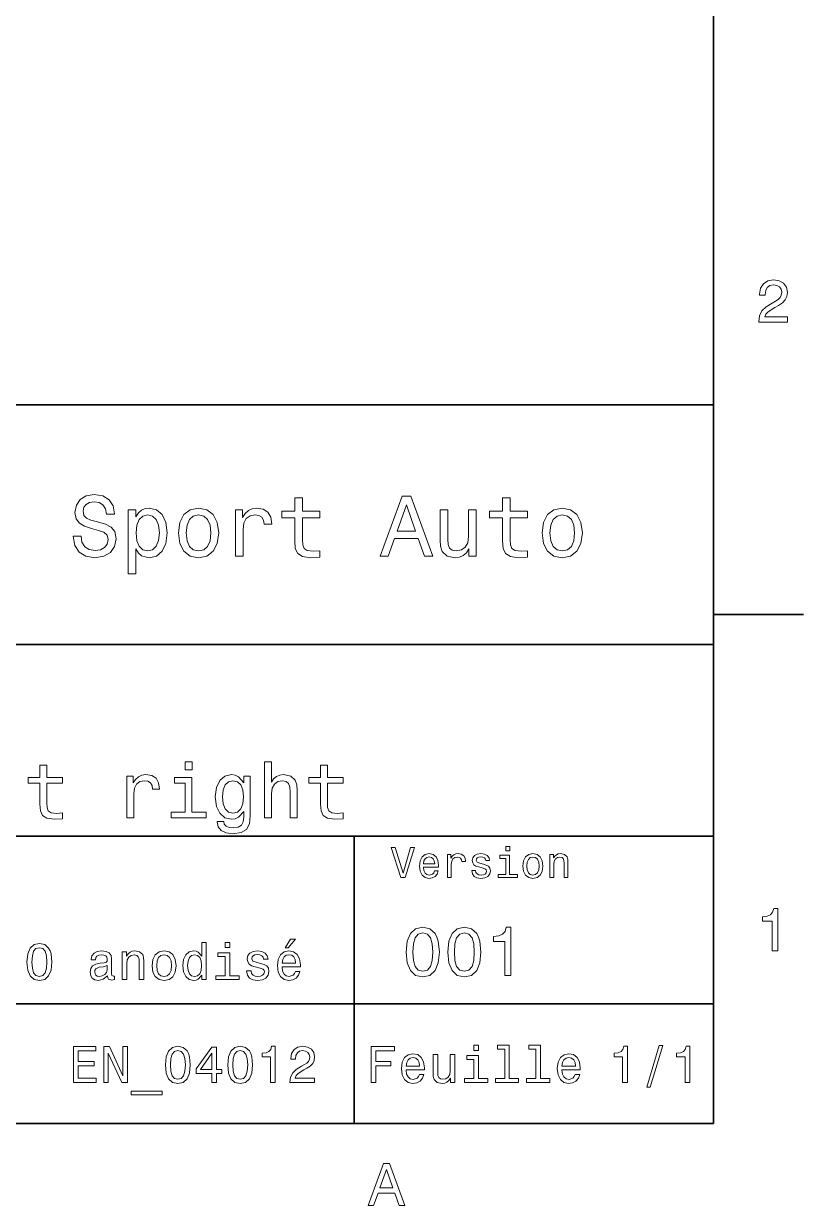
# Model space of a CAD drawing. Extents: x -898 to 594, y 0 to 420.
# Drawn here: x 526.4 to 591.5, y 3.2 to 101.8 of the extents above; entities that cross this region are included whole.
import ezdxf

# ---------------------------------------------------------------- set-up
doc = ezdxf.new("R2010")
doc.units = 0

msp = doc.modelspace()

# ---------------------------------------------------------------- linework, layer by layer
at = {"color": 7, "lineweight": 35}
for p, q in [((584, 10), (584, 410)), ((394, 70), (584, 70)), ((584, 70), (584, 10)), ((459, 50), (584, 50)), ((459, 34), (584, 34)), ((554, 10), (554, 34)), ((459, 20), (584, 20)), ((10, 10), (584, 10)), ((394, 10), (584, 10))]:
    msp.add_line(p, q, dxfattribs=at)
at = {"color": 7, "lineweight": 35, "ltscale": 0.1875}
msp.add_line((584, 52.5), (591.5, 52.5), dxfattribs=at)
at = {"color": 7, "lineweight": 13}
for points in [[(587.76947, 76.916786), (590.175049, 76.916786), (590.175049, 77.350502), (588.273804, 77.350502), (588.3797, 77.587532), (588.561218, 77.784218), (589.121033, 78.142288), (589.418579, 78.293587), (589.751465, 78.510445), (589.988464, 78.762604), (590.124634, 79.060158), (590.175049, 79.398056), (590.089355, 79.821686), (589.852295, 80.154541), (589.489197, 80.366356), (589.020203, 80.442001), (588.536011, 80.35627), (588.167847, 80.119232), (587.930847, 79.740997), (587.850159, 79.241714), (587.850159, 79.171112), (588.309082, 79.171112), (588.309082, 79.211456), (588.354492, 79.554398), (588.490662, 79.806557), (588.70752, 79.967941), (588.994934, 80.023415), (589.287476, 79.972984), (589.504333, 79.846901), (589.645569, 79.650215), (589.695984, 79.403099), (589.660645, 79.171112), (589.564819, 78.974426), (589.403442, 78.802956), (589.18158, 78.651657), (588.884033, 78.490273), (588.389771, 78.177589), (588.041809, 77.844742), (587.835022, 77.441284), (587.76947, 76.931915)], [(531.20459, 59.030979), (530.549011, 59.030979), (530.693115, 58.267288), (531.053345, 57.70533), (531.608093, 57.366714), (532.357361, 57.244236), (533.099426, 57.359509), (533.654175, 57.67651), (534.007202, 58.17363), (534.136902, 58.82925), (534.028809, 59.420029), (533.726257, 59.801872), (533.236328, 60.054031), (532.580688, 60.241352), (532.018738, 60.378242), (531.651306, 60.536743), (531.442383, 60.767288), (531.377502, 61.127522), (531.442383, 61.451729), (531.6297, 61.696686), (531.917847, 61.862389), (532.314148, 61.920029), (532.71759, 61.84798), (533.034607, 61.653458), (533.24353, 61.32925), (533.34436, 60.889767), (534, 60.889767), (534, 60.904179), (533.884766, 61.581409), (533.546143, 62.085732), (533.013, 62.402737), (532.292542, 62.510807), (531.644104, 62.402737), (531.139771, 62.100143), (530.815552, 61.631844), (530.700317, 61.026657), (530.793945, 60.486309), (531.067749, 60.118874), (531.5, 59.873917), (532.090759, 59.6866), (532.674377, 59.520893), (533.113831, 59.362389), (533.380432, 59.131844), (533.47406, 58.757202), (533.387634, 58.375359), (533.164246, 58.087173), (532.825684, 57.907059), (532.386169, 57.849422), (531.89624, 57.928673), (531.521606, 58.159222), (531.283875, 58.533859)], [(549.050415, 60.579971), (549.050415, 58.64193), (549.093628, 58.015129), (549.29541, 57.582851), (549.698853, 57.330688), (550.383301, 57.244236), (551.132568, 57.280258), (551.132568, 57.827808), (550.585022, 57.78458), (550.087891, 57.842216), (549.82135, 58.022331), (549.706055, 58.324928), (549.684448, 58.75), (549.684448, 60.579971), (551.132568, 60.579971), (551.132568, 61.120316), (549.684448, 61.120316), (549.684448, 62.251438), (549.050415, 62.251438), (549.050415, 61.120316), (547.955322, 61.120316), (547.955322, 60.579971)], [(556.175781, 57.381123), (556.838623, 57.381123), (557.364563, 58.850864), (559.360229, 58.850864), (559.886169, 57.381123), (560.563416, 57.381123), (558.733398, 62.388329), (557.998535, 62.388329)], [(566.399109, 60.579971), (566.399109, 58.64193), (566.442383, 58.015129), (566.644104, 57.582851), (567.047546, 57.330688), (567.731995, 57.244236), (568.481262, 57.280258), (568.481262, 57.827808), (567.933716, 57.78458), (567.436584, 57.842216), (567.170044, 58.022331), (567.054749, 58.324928), (567.033142, 58.75), (567.033142, 60.579971), (568.481262, 60.579971), (568.481262, 61.120316), (567.033142, 61.120316), (567.033142, 62.251438), (566.399109, 62.251438), (566.399109, 61.120316), (565.304016, 61.120316), (565.304016, 60.579971)], [(535.786743, 60.652016), (535.786743, 61.25), (535.152771, 61.25), (535.152771, 55.882565), (535.786743, 55.882565), (535.786743, 57.971901), (536.010071, 57.633286), (536.262268, 57.409943), (536.89624, 57.244236), (537.501465, 57.381123), (537.976929, 57.791786), (538.286743, 58.440201), (538.402039, 59.319164), (538.286743, 60.190922), (537.976929, 60.839336), (537.501465, 61.242794), (536.89624, 61.386887), (536.550415, 61.343658), (536.255066, 61.206772), (536.002869, 60.976223)], [(539.338623, 59.311958), (539.453918, 58.432995), (539.785278, 57.78458), (540.311279, 57.381123), (541.017273, 57.244236), (541.716125, 57.381123), (542.242065, 57.777374), (542.573486, 58.425793), (542.695984, 59.311958), (542.573486, 60.190922), (542.242065, 60.846542), (541.716125, 61.242794), (541.017273, 61.386887), (540.311279, 61.242794), (539.785278, 60.839336), (539.453918, 60.190922)], [(544.100891, 57.381123), (544.734863, 57.381123), (544.734863, 59.592937), (544.799683, 60.12608), (544.994263, 60.507923), (545.311218, 60.738472), (545.736328, 60.817722), (546.053345, 60.767288), (546.291077, 60.623199), (546.435181, 60.378242), (546.485596, 60.046829), (547.126831, 60.046829), (547.040344, 60.630402), (546.802612, 61.048271), (546.406372, 61.30043), (545.865967, 61.386887), (545.498535, 61.32925), (545.18158, 61.185158), (544.900574, 60.940201), (544.677246, 60.608788), (544.677246, 61.25), (544.100891, 61.25)], [(557.595093, 59.463257), (558.365967, 61.667866), (559.136902, 59.463257)], [(564.194519, 61.25), (563.560547, 61.25), (563.560547, 59.016571), (563.488464, 58.497837), (563.279541, 58.123196), (562.955322, 57.892651), (562.530273, 57.820602), (562.19165, 57.878242), (561.975525, 58.051151), (561.853027, 58.346542), (561.824219, 58.764408), (561.824219, 61.25), (561.190186, 61.25), (561.190186, 58.706772), (561.211792, 58.195244), (561.348694, 57.770172), (561.766541, 57.381123), (562.436584, 57.244236), (562.796814, 57.294666), (563.106628, 57.424351), (563.373169, 57.647694), (563.589355, 57.971901), (563.589355, 57.381123), (564.194519, 57.381123)], [(569.698853, 59.311958), (569.814087, 58.432995), (570.145508, 57.78458), (570.671448, 57.381123), (571.377502, 57.244236), (572.076355, 57.381123), (572.602295, 57.777374), (572.933716, 58.425793), (573.056152, 59.311958), (572.933716, 60.190922), (572.602295, 60.846542), (572.076355, 61.242794), (571.377502, 61.386887), (570.671448, 61.242794), (570.145508, 60.839336), (569.814087, 60.190922)], [(536.788208, 57.8134), (536.363098, 57.907059), (536.053345, 58.195244), (535.858765, 58.663544), (535.793945, 59.319164), (535.858765, 59.967579), (536.053345, 60.435879), (536.363098, 60.716858), (536.788208, 60.817722), (537.177246, 60.716858), (537.487061, 60.428673), (537.68158, 59.960373), (537.753601, 59.319164), (537.68158, 58.67075), (537.487061, 58.195244), (537.177246, 57.907059)], [(539.987061, 59.319164), (540.05188, 59.967579), (540.253601, 60.435879), (540.57782, 60.72406), (541.017273, 60.824928), (541.449585, 60.72406), (541.773804, 60.443081), (541.975525, 59.967579), (542.047546, 59.319164), (541.975525, 58.663544), (541.773804, 58.188038), (541.449585, 57.899853), (541.017273, 57.806194), (540.57782, 57.899853), (540.253601, 58.188038), (540.05188, 58.663544)], [(570.347229, 59.319164), (570.412109, 59.967579), (570.613831, 60.435879), (570.938049, 60.72406), (571.377502, 60.824928), (571.809814, 60.72406), (572.133972, 60.443081), (572.335693, 59.967579), (572.407776, 59.319164), (572.335693, 58.663544), (572.133972, 58.188038), (571.809814, 57.899853), (571.377502, 57.806194), (570.938049, 57.899853), (570.613831, 58.188038), (570.412109, 58.663544)], [(527.778076, 38.409222), (527.778076, 36.664986), (527.817017, 36.100864), (527.998535, 35.711815), (528.361694, 35.484871), (528.977661, 35.407059), (529.652039, 35.43948), (529.652039, 35.932274), (529.159241, 35.893372), (528.711792, 35.945244), (528.471924, 36.107349), (528.368164, 36.379681), (528.348694, 36.762245), (528.348694, 38.409222), (529.652039, 38.409222), (529.652039, 38.895531), (528.348694, 38.895531), (528.348694, 39.913544), (527.778076, 39.913544), (527.778076, 38.895531), (526.79248, 38.895531), (526.79248, 38.409222)], [(540.487061, 40.185879), (539.884033, 40.185879), (539.884033, 39.537464), (540.487061, 39.537464)], [(546.530273, 35.530258), (547.100891, 35.530258), (547.100891, 37.540344), (547.159241, 38.000721), (547.34729, 38.337894), (547.639038, 38.545387), (548.028076, 38.623199), (548.339355, 38.558357), (548.533875, 38.383286), (548.631104, 38.091499), (548.663574, 37.70245), (548.663574, 35.530258), (549.234131, 35.530258), (549.234131, 37.819164), (549.208191, 38.279537), (549.091492, 38.662102), (548.708923, 39.012245), (548.112366, 39.135445), (547.788208, 39.090057), (547.509338, 38.966858), (547.27594, 38.772331), (547.100891, 38.506485), (547.100891, 40.185879), (546.530273, 40.185879)], [(551.198853, 38.409222), (551.198853, 36.664986), (551.237732, 36.100864), (551.419312, 35.711815), (551.78241, 35.484871), (552.398438, 35.407059), (553.072754, 35.43948), (553.072754, 35.932274), (552.579956, 35.893372), (552.132568, 35.945244), (551.892639, 36.107349), (551.788879, 36.379681), (551.76947, 36.762245), (551.76947, 38.409222), (553.072754, 38.409222), (553.072754, 38.895531), (551.76947, 38.895531), (551.76947, 39.913544), (551.198853, 39.913544), (551.198853, 38.895531), (550.213257, 38.895531), (550.213257, 38.409222)], [(535.033875, 35.530258), (535.604492, 35.530258), (535.604492, 37.520893), (535.662842, 38.000721), (535.837891, 38.344379), (536.123169, 38.551872), (536.505737, 38.623199), (536.791077, 38.577808), (537.005066, 38.448124), (537.134705, 38.227665), (537.180115, 37.929394), (537.757202, 37.929394), (537.679382, 38.454609), (537.465393, 38.830692), (537.108765, 39.057636), (536.622498, 39.135445), (536.291809, 39.083572), (536.00647, 38.953888), (535.753601, 38.733429), (535.552612, 38.435158), (535.552612, 39.012245), (535.033875, 39.012245)], [(540.46759, 36.010086), (540.46759, 38.895531), (539.002136, 38.895531), (539.002136, 38.409222), (539.896973, 38.409222), (539.896973, 36.010086), (538.729858, 36.010086), (538.729858, 35.530258), (541.647705, 35.530258), (541.647705, 36.010086)], [(545.337158, 35.685879), (545.337158, 39.012245), (544.79248, 39.012245), (544.79248, 38.448124), (544.345093, 38.960373), (544.072754, 39.090057), (543.768005, 39.135445), (543.216858, 39.005764), (542.788879, 38.642651), (542.510071, 38.059078), (542.412842, 37.274494), (542.510071, 36.483429), (542.788879, 35.899857), (543.216858, 35.530258), (543.768005, 35.407059), (544.079224, 35.45245), (544.338623, 35.569164), (544.79248, 36.061958), (544.79248, 35.569164), (544.740662, 35.180115), (544.597961, 34.901295), (544.325623, 34.739193), (543.917175, 34.680836), (543.560547, 34.719738), (543.307617, 34.817001), (543.158508, 34.985588), (543.113098, 35.212536), (542.561951, 35.212536), (542.561951, 35.1866), (542.64624, 34.771614), (542.90564, 34.460373), (543.320618, 34.259365), (543.884705, 34.188038), (544.559082, 34.285301), (545.00647, 34.557636), (545.259399, 35.030979)], [(543.002869, 37.274494), (543.061218, 37.851585), (543.236328, 38.279537), (543.508667, 38.532421), (543.871765, 38.623199), (544.254333, 38.532421), (544.539612, 38.279537), (544.714722, 37.851585), (544.779541, 37.274494), (544.714722, 36.684437), (544.539612, 36.262966), (544.254333, 36.003601), (543.871765, 35.919308), (543.508667, 36.003601), (543.236328, 36.262966), (543.061218, 36.690922)], [(558.711121, 33.03458), (558.08429, 30.905619), (557.439453, 33.03458), (557.09729, 33.03458), (557.904175, 30.530979), (558.264404, 30.530979), (559.053345, 33.03458)], [(566.992798, 33.117435), (566.657776, 33.117435), (566.657776, 32.757202), (566.992798, 32.757202)], [(559.784607, 31.40634), (561.052612, 31.40634), (561.056213, 31.554033), (560.998535, 31.9683), (560.840088, 32.278099), (560.587891, 32.465416), (560.252869, 32.533859), (559.925049, 32.461815), (559.672913, 32.260086), (559.510803, 31.932276), (559.453186, 31.5), (559.507202, 31.056915), (559.669312, 30.732708), (559.917847, 30.530979), (560.242065, 30.462536), (560.523071, 30.509365), (560.753601, 30.631844), (560.922913, 30.826368), (561.020203, 31.085733), (560.706787, 31.085733), (560.641907, 30.941643), (560.548279, 30.833572), (560.281677, 30.747118), (560.076355, 30.786743), (559.921448, 30.912823), (559.820618, 31.118155), (559.784607, 31.395533)], [(559.784607, 31.672911), (559.824219, 31.921469), (559.921448, 32.105186), (560.069153, 32.216858), (560.263672, 32.256485), (560.45459, 32.216858), (560.602295, 32.105186), (560.692383, 31.921469), (560.724792, 31.672911)], [(561.794678, 30.530979), (562.111694, 30.530979), (562.111694, 31.636887), (562.144104, 31.903458), (562.241333, 32.094379), (562.399841, 32.209652), (562.612366, 32.249279), (562.770874, 32.224064), (562.889771, 32.152016), (562.961792, 32.029537), (562.987061, 31.863832), (563.307617, 31.863832), (563.264404, 32.155621), (563.145508, 32.364552), (562.947388, 32.490635), (562.677246, 32.533859), (562.49353, 32.505043), (562.335022, 32.432995), (562.194519, 32.310516), (562.082825, 32.144814), (562.082825, 32.465416), (561.794678, 32.465416)], [(564.791809, 31.658501), (564.485596, 31.730547), (564.258667, 31.8134), (564.182983, 31.982708), (564.20459, 32.101585), (564.280273, 32.188038), (564.40271, 32.242073), (564.579224, 32.263687), (564.748535, 32.242073), (564.881836, 32.177231), (564.968323, 32.079971), (565.004333, 31.950287), (565.314148, 31.950287), (565.314148, 31.957493), (565.260071, 32.191643), (565.112366, 32.375359), (564.881836, 32.490635), (564.579224, 32.533859), (564.273071, 32.490635), (564.049683, 32.371758), (563.909241, 32.195244), (563.865967, 31.971901), (563.898438, 31.755764), (563.999268, 31.604465), (564.164978, 31.496397), (564.406311, 31.420748), (564.759338, 31.334293), (564.975525, 31.244236), (565.033142, 31.17219), (565.054749, 31.064121), (565.022339, 30.930836), (564.935852, 30.829971), (564.79541, 30.765129), (564.608093, 30.743515), (564.409912, 30.765129), (564.265869, 30.840778), (564.168579, 30.963255), (564.128967, 31.132565), (563.822754, 31.132565), (563.873169, 30.844379), (564.020874, 30.635447), (564.255066, 30.509365), (564.579224, 30.462536), (564.917847, 30.509365), (565.166443, 30.635447), (565.317749, 30.837175), (565.371765, 31.100143), (565.332153, 31.327089), (565.220459, 31.481987), (565.036743, 31.582851)], [(566.981995, 30.79755), (566.981995, 32.400574), (566.167847, 32.400574), (566.167847, 32.130402), (566.664978, 32.130402), (566.664978, 30.79755), (566.016602, 30.79755), (566.016602, 30.530979), (567.637634, 30.530979), (567.637634, 30.79755)], [(568.087891, 31.496397), (568.145508, 31.056915), (568.311218, 30.732708), (568.574219, 30.530979), (568.927246, 30.462536), (569.276672, 30.530979), (569.539612, 30.729107), (569.705322, 31.053314), (569.766541, 31.496397), (569.705322, 31.935879), (569.539612, 32.263687), (569.276672, 32.461815), (568.927246, 32.533859), (568.574219, 32.461815), (568.311218, 32.260086), (568.145508, 31.935879)], [(568.412109, 31.5), (568.444519, 31.824207), (568.54541, 32.058357), (568.70752, 32.20245), (568.927246, 32.25288), (569.143372, 32.20245), (569.305481, 32.061958), (569.406311, 31.824207), (569.442383, 31.5), (569.406311, 31.17219), (569.305481, 30.934437), (569.143372, 30.790344), (568.927246, 30.743515), (568.70752, 30.790344), (568.54541, 30.934437), (568.444519, 31.17219)], [(570.350159, 30.530979), (570.667175, 30.530979), (570.667175, 31.647694), (570.699585, 31.903458), (570.804016, 32.090778), (570.966125, 32.206051), (571.182251, 32.249279), (571.355164, 32.213257), (571.463257, 32.115993), (571.517273, 31.95389), (571.535278, 31.737751), (571.535278, 30.530979), (571.852295, 30.530979), (571.852295, 31.802593), (571.837891, 32.058357), (571.773071, 32.270893), (571.560547, 32.465416), (571.229126, 32.533859), (571.04541, 32.508644), (570.890503, 32.440201), (570.757202, 32.324928), (570.65271, 32.170029), (570.65271, 32.465416), (570.350159, 32.465416)], [(588.909241, 24.416786), (589.368164, 24.416786), (589.368164, 27.942001), (589.025208, 27.942001), (588.934448, 27.634365), (588.752869, 27.427593), (588.475525, 27.306557), (588.092224, 27.266211), (588.092224, 26.90814), (588.909241, 26.90814)], [(558.345825, 24.314121), (558.432251, 23.409224), (558.703186, 22.763689), (559.135437, 22.371759), (559.734863, 22.244957), (560.328552, 22.371759), (560.760803, 22.763689), (561.02594, 23.409224), (561.118164, 24.314121), (561.02594, 25.213257), (560.916443, 25.570606), (560.760803, 25.864553), (560.328552, 26.256485), (559.734863, 26.38905), (559.135437, 26.256485), (558.703186, 25.858791), (558.432251, 25.213257)], [(558.899109, 24.314121), (558.945251, 25.011528), (559.089355, 25.51297), (559.348694, 25.806917), (559.734863, 25.910664), (560.115295, 25.806917), (560.374634, 25.51297), (560.518738, 25.011528), (560.564819, 24.314121), (560.518738, 23.610952), (560.374634, 23.10951), (560.115295, 22.815563), (559.734863, 22.717581), (559.348694, 22.815563), (559.089355, 23.10951), (558.945251, 23.610952)], [(561.815552, 24.314121), (561.902039, 23.409224), (562.172913, 22.763689), (562.605164, 22.371759), (563.20459, 22.244957), (563.798279, 22.371759), (564.23053, 22.763689), (564.495667, 23.409224), (564.587891, 24.314121), (564.495667, 25.213257), (564.386169, 25.570606), (564.23053, 25.864553), (563.798279, 26.256485), (563.20459, 26.38905), (562.605164, 26.256485), (562.172913, 25.858791), (561.902039, 25.213257)], [(562.368896, 24.314121), (562.414978, 25.011528), (562.559082, 25.51297), (562.81842, 25.806917), (563.20459, 25.910664), (563.585022, 25.806917), (563.84436, 25.51297), (563.988464, 25.011528), (564.034607, 24.314121), (563.988464, 23.610952), (563.84436, 23.10951), (563.585022, 22.815563), (563.20459, 22.717581), (562.81842, 22.815563), (562.559082, 23.10951), (562.414978, 23.610952)], [(566.570618, 22.360231), (567.095093, 22.360231), (567.095093, 26.38905), (566.703186, 26.38905), (566.599426, 26.037464), (566.391907, 25.801153), (566.074951, 25.662825), (565.636902, 25.616714), (565.636902, 25.207493), (566.570618, 25.207493)], [(526.69165, 23.48559), (526.75647, 22.806915), (526.959656, 22.322765), (527.283875, 22.028818), (527.733459, 21.933718), (528.178711, 22.028818), (528.502869, 22.322765), (528.701721, 22.806915), (528.770874, 23.48559), (528.701721, 24.159943), (528.619629, 24.427954), (528.502869, 24.648415), (528.178711, 24.942362), (527.733459, 25.041786), (527.283875, 24.942362), (526.959656, 24.644093), (526.75647, 24.159943)], [(527.106628, 23.48559), (527.141235, 24.008644), (527.249268, 24.384726), (527.443787, 24.605186), (527.733459, 24.682997), (528.018738, 24.605186), (528.213257, 24.384726), (528.32135, 24.008644), (528.355896, 23.48559), (528.32135, 22.958212), (528.213257, 22.582132), (528.018738, 22.361671), (527.733459, 22.288183), (527.443787, 22.361671), (527.249268, 22.582132), (527.141235, 22.958212)], [(541.276672, 22.378962), (541.276672, 22.020172), (541.657043, 22.020172), (541.657043, 25.123919), (541.281006, 25.123919), (541.281006, 23.98703), (540.991333, 24.315561), (540.814148, 24.393372), (540.610962, 24.42363), (540.24353, 24.337175), (539.958252, 24.0951), (539.772339, 23.706051), (539.70752, 23.182997), (539.772339, 22.659941), (539.958252, 22.266569), (540.24353, 22.020172), (540.610962, 21.93804), (540.814148, 21.9683), (540.995667, 22.046108)], [(543.628235, 25.123919), (543.226257, 25.123919), (543.226257, 24.691643), (543.628235, 24.691643)], [(548.253601, 24.657061), (548.508667, 24.657061), (549.109497, 25.39193), (548.685913, 25.39193)], [(533.42218, 22.322765), (533.42218, 22.309797), (533.443787, 22.162823), (533.508667, 22.059076), (533.781006, 21.976944), (533.992798, 22.011526), (533.992798, 22.305475), (533.902039, 22.292507), (533.781006, 22.348701), (533.759399, 22.521612), (533.759399, 23.723343), (533.70752, 24.030258), (533.556213, 24.246397), (533.292542, 24.37608), (532.920776, 24.42363), (532.557617, 24.371758), (532.289612, 24.224783), (532.121033, 23.995676), (532.064819, 23.693083), (532.064819, 23.667147), (532.406372, 23.667147), (532.436584, 23.848701), (532.531738, 23.978386), (532.687317, 24.056194), (532.907776, 24.086454), (533.119629, 24.06484), (533.270874, 24), (533.361694, 23.887608), (533.391968, 23.731987), (533.374634, 23.550432), (533.305481, 23.459654), (533.132568, 23.416426), (532.80835, 23.381844), (532.436584, 23.304033), (532.172913, 23.165705), (532.017273, 22.949568), (531.969727, 22.629683), (532.013, 22.344379), (532.146973, 22.132565), (532.363098, 21.998558), (532.661377, 21.951008), (533.063416, 22.041786)], [(534.645569, 22.020172), (535.02594, 22.020172), (535.02594, 23.360229), (535.064819, 23.667147), (535.190186, 23.89193), (535.384766, 24.030258), (535.644104, 24.082132), (535.851563, 24.038904), (535.981262, 23.92219), (536.046143, 23.727665), (536.067749, 23.4683), (536.067749, 22.020172), (536.44812, 22.020172), (536.44812, 23.546108), (536.430847, 23.853025), (536.353027, 24.108068), (536.098022, 24.341497), (535.700317, 24.42363), (535.479858, 24.393372), (535.293945, 24.311239), (535.134033, 24.172911), (535.008667, 23.98703), (535.008667, 24.341497), (534.645569, 24.341497)], [(537.135437, 23.178673), (537.20459, 22.651297), (537.403442, 22.262247), (537.719055, 22.020172), (538.142639, 21.93804), (538.561951, 22.020172), (538.877502, 22.257925), (539.076355, 22.646973), (539.149841, 23.178673), (539.076355, 23.706051), (538.877502, 24.099422), (538.561951, 24.337175), (538.142639, 24.42363), (537.719055, 24.337175), (537.403442, 24.0951), (537.20459, 23.706051)], [(537.524536, 23.182997), (537.563416, 23.572046), (537.684448, 23.853025), (537.878967, 24.025936), (538.142639, 24.086454), (538.402039, 24.025936), (538.596558, 23.857347), (538.71759, 23.572046), (538.760803, 23.182997), (538.71759, 22.789625), (538.596558, 22.504322), (538.402039, 22.331411), (538.142639, 22.275215), (537.878967, 22.331411), (537.684448, 22.504322), (537.563416, 22.789625)], [(540.675781, 24.082132), (540.926514, 24.021614), (541.116699, 23.853025), (541.229126, 23.572046), (541.272339, 23.182997), (541.229126, 22.789625), (541.116699, 22.508644), (540.926514, 22.335733), (540.675781, 22.279537), (540.438049, 22.335733), (540.25647, 22.508644), (540.135437, 22.793947), (540.096558, 23.182997), (540.135437, 23.567722), (540.25647, 23.848701), (540.438049, 24.021614)], [(543.615295, 22.340057), (543.615295, 24.263687), (542.638367, 24.263687), (542.638367, 23.93948), (543.234863, 23.93948), (543.234863, 22.340057), (542.456787, 22.340057), (542.456787, 22.020172), (544.402039, 22.020172), (544.402039, 22.340057)], [(546.19165, 23.373198), (545.824219, 23.459654), (545.55188, 23.559076), (545.461121, 23.762247), (545.487061, 23.904898), (545.57782, 24.008644), (545.724792, 24.073486), (545.936584, 24.099422), (546.139771, 24.073486), (546.299744, 23.995676), (546.403442, 23.878962), (546.446716, 23.723343), (546.818481, 23.723343), (546.818481, 23.731987), (546.753601, 24.012968), (546.576355, 24.233429), (546.299744, 24.371758), (545.936584, 24.42363), (545.569153, 24.371758), (545.301147, 24.229107), (545.132568, 24.01729), (545.080688, 23.749279), (545.119629, 23.489912), (545.240662, 23.308357), (545.439514, 23.178673), (545.729126, 23.087896), (546.152771, 22.98415), (546.412109, 22.87608), (546.481262, 22.789625), (546.507202, 22.659941), (546.468323, 22.5), (546.364563, 22.378962), (546.195984, 22.301151), (545.971191, 22.275215), (545.733459, 22.301151), (545.560547, 22.39193), (545.443787, 22.538904), (545.39624, 22.742075), (545.028809, 22.742075), (545.089355, 22.396254), (545.266602, 22.145533), (545.547546, 21.994236), (545.936584, 21.93804), (546.342957, 21.994236), (546.641235, 22.145533), (546.822754, 22.387608), (546.887634, 22.703169), (546.840088, 22.975504), (546.706055, 23.161383), (546.485596, 23.282419)], [(547.989929, 23.070604), (549.511536, 23.070604), (549.515869, 23.247837), (549.446716, 23.744957), (549.25647, 24.116714), (548.953918, 24.341497), (548.55188, 24.42363), (548.158508, 24.337175), (547.855896, 24.0951), (547.661377, 23.701729), (547.592224, 23.182997), (547.657104, 22.651297), (547.851624, 22.262247), (548.149841, 22.020172), (548.53894, 21.93804), (548.876099, 21.994236), (549.152771, 22.141209), (549.355896, 22.37464), (549.472656, 22.685879), (549.096558, 22.685879), (549.018738, 22.512968), (548.906372, 22.383284), (548.586487, 22.279537), (548.340088, 22.327089), (548.154175, 22.478386), (548.033142, 22.724783), (547.989929, 23.057636)], [(547.989929, 23.39049), (548.037476, 23.688761), (548.154175, 23.909222), (548.331421, 24.043226), (548.56488, 24.090778), (548.793945, 24.043226), (548.971191, 23.909222), (549.079285, 23.688761), (549.118164, 23.39049)], [(533.378967, 22.832851), (533.327087, 22.608068), (533.188782, 22.435158), (532.981262, 22.322765), (532.726257, 22.283861), (532.561951, 22.305475), (532.445251, 22.37464), (532.371765, 22.495676), (532.350159, 22.664265), (532.367432, 22.815561), (532.436584, 22.92363), (532.713257, 23.044668), (533.063416, 23.09654), (533.378967, 23.200287)], [(530.574951, 13.428675), (532.47699, 13.428675), (532.47699, 13.791787), (530.972656, 13.791787), (530.972656, 14.807637), (532.312683, 14.807637), (532.312683, 15.166427), (530.972656, 15.166427), (530.972656, 16.065563), (532.442383, 16.065563), (532.442383, 16.428675), (530.574951, 16.428675)], [(533.099426, 13.428675), (533.458252, 13.428675), (533.458252, 15.888329), (534.608093, 13.428675), (535.070618, 13.428675), (535.070618, 16.428675), (534.70752, 16.428675), (534.70752, 13.969021), (533.570618, 16.428675), (533.099426, 16.428675)], [(538.247864, 14.894093), (538.312683, 14.215418), (538.515869, 13.731268), (538.840088, 13.43732), (539.289673, 13.342219), (539.734924, 13.43732), (540.059082, 13.731268), (540.257935, 14.215418), (540.327087, 14.894093), (540.257935, 15.568444), (540.175842, 15.836456), (540.059082, 16.056917), (539.734924, 16.350864), (539.289673, 16.450289), (538.840088, 16.350864), (538.515869, 16.052593), (538.312683, 15.568444)], [(538.662842, 14.894093), (538.697449, 15.417148), (538.805481, 15.793228), (539, 16.013689), (539.289673, 16.091499), (539.574951, 16.013689), (539.76947, 15.793228), (539.877563, 15.417148), (539.912109, 14.894093), (539.877563, 14.366715), (539.76947, 13.990634), (539.574951, 13.770173), (539.289673, 13.696686), (539, 13.770173), (538.805481, 13.990634), (538.697449, 14.366715)], [(542.1297, 13.428675), (542.518738, 13.428675), (542.518738, 14.172191), (542.946716, 14.172191), (542.946716, 14.518012), (542.518738, 14.518012), (542.518738, 16.363834), (542.125366, 16.363834), (540.811279, 14.552594), (540.811279, 14.172191), (542.1297, 14.172191)], [(541.174377, 14.518012), (542.1297, 15.862392), (542.1297, 14.518012)], [(543.452454, 14.894093), (543.517334, 14.215418), (543.720459, 13.731268), (544.044678, 13.43732), (544.494263, 13.342219), (544.939514, 13.43732), (545.263733, 13.731268), (545.462585, 14.215418), (545.531738, 14.894093), (545.462585, 15.568444), (545.380432, 15.836456), (545.263733, 16.056917), (544.939514, 16.350864), (544.494263, 16.450289), (544.044678, 16.350864), (543.720459, 16.052593), (543.517334, 15.568444)], [(543.867432, 14.894093), (543.902039, 15.417148), (544.010132, 15.793228), (544.204651, 16.013689), (544.494263, 16.091499), (544.779541, 16.013689), (544.97406, 15.793228), (545.082153, 15.417148), (545.11676, 14.894093), (545.082153, 14.366715), (544.97406, 13.990634), (544.779541, 13.770173), (544.494263, 13.696686), (544.204651, 13.770173), (544.010132, 13.990634), (543.902039, 14.366715)], [(547.018738, 13.428675), (547.412109, 13.428675), (547.412109, 16.450289), (547.118164, 16.450289), (547.040344, 16.1866), (546.884766, 16.009367), (546.646973, 15.905621), (546.318481, 15.871038), (546.318481, 15.564121), (547.018738, 15.564121)], [(548.644104, 13.428675), (550.706055, 13.428675), (550.706055, 13.800432), (549.076416, 13.800432), (549.167175, 14.003603), (549.322815, 14.172191), (549.802612, 14.479107), (550.057678, 14.60879), (550.342957, 14.794669), (550.546143, 15.010807), (550.662842, 15.26585), (550.706055, 15.555476), (550.632568, 15.918589), (550.429443, 16.203892), (550.118164, 16.385447), (549.716187, 16.450289), (549.301147, 16.376802), (548.985596, 16.173632), (548.782471, 15.849424), (548.713257, 15.421471), (548.713257, 15.360951), (549.106628, 15.360951), (549.106628, 15.395534), (549.145569, 15.689482), (549.262268, 15.905621), (549.44812, 16.043949), (549.694519, 16.091499), (549.945251, 16.048271), (550.131165, 15.940203), (550.252197, 15.771614), (550.29541, 15.559799), (550.265137, 15.360951), (550.183044, 15.192364), (550.044678, 15.045389), (549.854492, 14.915707), (549.599426, 14.777378), (549.175842, 14.509366), (548.877563, 14.224064), (548.700317, 13.878242), (548.644104, 13.441643)], [(555.414978, 13.428675), (555.817017, 13.428675), (555.817017, 14.807637), (557.079224, 14.807637), (557.079224, 15.166427), (555.817017, 15.166427), (555.817017, 16.065563), (557.368896, 16.065563), (557.368896, 16.428675), (555.414978, 16.428675)], [(558.341492, 14.479107), (559.863098, 14.479107), (559.867432, 14.656341), (559.798279, 15.153459), (559.608093, 15.525217), (559.305481, 15.75), (558.903442, 15.832133), (558.510071, 15.745678), (558.20752, 15.503603), (558.012939, 15.110231), (557.943787, 14.591499), (558.008667, 14.059798), (558.203186, 13.67075), (558.501465, 13.428675), (558.890503, 13.346542), (559.227661, 13.402739), (559.504333, 13.549712), (559.70752, 13.783141), (559.824219, 14.09438), (559.44812, 14.09438), (559.3703, 13.92147), (559.257935, 13.791787), (558.938049, 13.688041), (558.69165, 13.735591), (558.505737, 13.886888), (558.384705, 14.133286), (558.341492, 14.466139)], [(564.389038, 16.532421), (563.987061, 16.532421), (563.987061, 16.100145), (564.389038, 16.100145)], [(566.572021, 16.212536), (566.572021, 13.748559), (565.789612, 13.748559), (565.789612, 13.428675), (567.73053, 13.428675), (567.73053, 13.748559), (566.952454, 13.748559), (566.952454, 16.532421), (565.975525, 16.532421), (565.975525, 16.212536)], [(569.174377, 16.212536), (569.174377, 13.748559), (568.391907, 13.748559), (568.391907, 13.428675), (570.332825, 13.428675), (570.332825, 13.748559), (569.554749, 13.748559), (569.554749, 16.532421), (568.57782, 16.532421), (568.57782, 16.212536)], [(571.353027, 14.479107), (572.874634, 14.479107), (572.878967, 14.656341), (572.809814, 15.153459), (572.619568, 15.525217), (572.317017, 15.75), (571.914978, 15.832133), (571.521606, 15.745678), (571.218994, 15.503603), (571.024475, 15.110231), (570.955322, 14.591499), (571.020203, 14.059798), (571.214722, 13.67075), (571.512939, 13.428675), (571.902039, 13.346542), (572.239197, 13.402739), (572.515869, 13.549712), (572.718994, 13.783141), (572.835754, 14.09438), (572.459656, 14.09438), (572.381836, 13.92147), (572.26947, 13.791787), (571.949585, 13.688041), (571.703186, 13.735591), (571.517273, 13.886888), (571.39624, 14.133286), (571.353027, 14.466139)], [(576.416382, 13.428675), (576.809753, 13.428675), (576.809753, 16.450289), (576.515808, 16.450289), (576.437988, 16.1866), (576.28241, 16.009367), (576.044617, 15.905621), (575.716125, 15.871038), (575.716125, 15.564121), (576.416382, 15.564121)], [(578.42218, 13.026657), (578.720459, 13.026657), (579.766541, 16.510807), (579.463928, 16.510807)], [(581.621033, 13.428675), (582.014404, 13.428675), (582.014404, 16.450289), (581.720459, 16.450289), (581.642639, 16.1866), (581.487, 16.009367), (581.249268, 15.905621), (580.920715, 15.871038), (580.920715, 15.564121), (581.621033, 15.564121)], [(558.341492, 14.798992), (558.389038, 15.097262), (558.505737, 15.317724), (558.682983, 15.45173), (558.916443, 15.49928), (559.145508, 15.45173), (559.322754, 15.317724), (559.430847, 15.097262), (559.469727, 14.798992)], [(562.400574, 15.75), (562.020203, 15.75), (562.020203, 14.409943), (561.976929, 14.098703), (561.851563, 13.873919), (561.657043, 13.735591), (561.402039, 13.692364), (561.198853, 13.726946), (561.069153, 13.830692), (560.995667, 14.007925), (560.978394, 14.258646), (560.978394, 15.75), (560.597961, 15.75), (560.597961, 14.224064), (560.610962, 13.917148), (560.693054, 13.662104), (560.943787, 13.428675), (561.345825, 13.346542), (561.561951, 13.376801), (561.747864, 13.454611), (561.907776, 13.588617), (562.037476, 13.783141), (562.037476, 13.428675), (562.400574, 13.428675)], [(564.376099, 13.748559), (564.376099, 15.672191), (563.399109, 15.672191), (563.399109, 15.347983), (563.995667, 15.347983), (563.995667, 13.748559), (563.21759, 13.748559), (563.21759, 13.428675), (565.162842, 13.428675), (565.162842, 13.748559)], [(571.353027, 14.798992), (571.400574, 15.097262), (571.517273, 15.317724), (571.694519, 15.45173), (571.927979, 15.49928), (572.157043, 15.45173), (572.33429, 15.317724), (572.442383, 15.097262), (572.481262, 14.798992)], [(535.386169, 12.711096), (535.386169, 12.408502), (537.988525, 12.408502), (537.988525, 12.711096)], [(555.16687, 3.166787), (555.630859, 3.166787), (555.999023, 4.195605), (557.395996, 4.195605), (557.76416, 3.166787), (558.23822, 3.166787), (556.957214, 6.67183), (556.44281, 6.67183)], [(556.1604, 4.624279), (556.700012, 6.167507), (557.239624, 4.624279)]]:
    msp.add_lwpolyline(points, close=True, dxfattribs=at)

doc.saveas('drawing.dxf')
